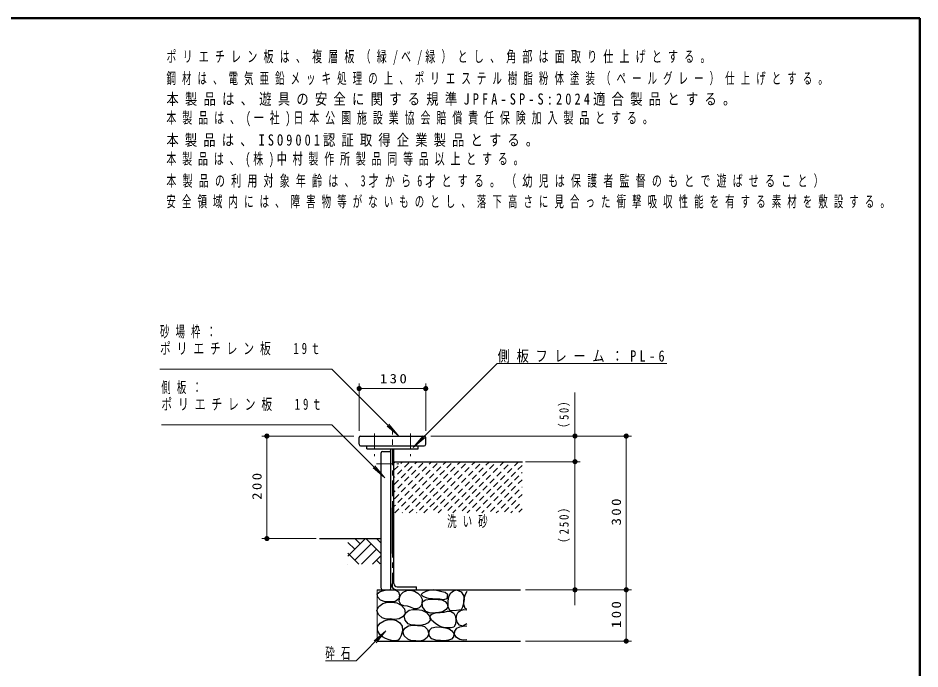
# Model space of a CAD drawing. Units: millimetres on the paper, with parts at other scales. Extents: x -385 to 0, y -19 to 267.
# Drawn here: x -176 to 0, y 140 to 267 of the extents above; entities that cross this region are included whole.
import ezdxf

# ---------------------------------------------------------------- set-up
doc = ezdxf.new("R2010")
doc.units = ezdxf.units.MM
doc.linetypes.add('USER2', pattern=[6, 3, -1, 1, -1])
doc.layers.add('LY_1', color=7, linetype='Continuous', lineweight=13)
doc.layers.add('LY_2', color=7, linetype='Continuous', lineweight=13)
doc.styles.add('ＭＳ ゴシック', font='')
doc.styles.get('ＭＳ ゴシック').set_extended_font_data('MS Gothic')

# ---------------------------------------------------------------- blocks, each defined once
blk = doc.blocks.new('filled_dot')
at = {"color": 0, "linetype": 'Continuous', "lineweight": -2, "const_width": 1.25}
blk.add_lwpolyline([(-0.625, 0, 1), (0.625, 0, 1)], format="xyb", close=True, dxfattribs=at)

msp = doc.modelspace()

# ---------------------------------------------------------------- linework, layer by layer
at = {"layer": 'LY_1'}
for p, q in [((-82.52, 199.578), (-98.896, 183.202)), ((-82.52, 199.578), (-49.431, 199.578)), ((-148.329, 198.489), (-114.762, 198.489)), ((-114.762, 198.489), (-101.714, 185.441)), ((-109.464, 186.441), (-109.464, 195.699)), ((-96.464, 186.441), (-96.464, 195.699)), ((-109.464, 194.699), (-96.464, 194.699)), ((-67.329, 180.441), (-67.329, 193.937)), ((-148.065, 187.614), (-114.762, 187.614)), ((-114.762, 187.614), (-104.453, 177.305)), ((-101.714, 185.441), (-104.012, 187.37)), ((-101.714, 185.441), (-103.642, 187.739)), ((-110.464, 185.441), (-128.462, 185.441)), ((-127.462, 165.441), (-127.462, 185.441)), ((-98.896, 183.202), (-96.967, 185.501)), ((-98.896, 183.202), (-96.598, 185.131)), ((-95.464, 185.441), (-56.329, 185.441)), ((-57.329, 185.441), (-57.329, 155.441)), ((-67.329, 183.441), (-67.329, 152.441)), ((-104.453, 177.305), (-106.382, 179.603)), ((-102.664, 180.179), (-102.559, 180.284)), ((-102.664, 178.765), (-101.852, 179.577)), ((-101.343, 180.086), (-100.987, 180.441)), ((-100.635, 179.379), (-99.787, 180.227)), ((-98.571, 180.029), (-98.159, 180.441)), ((-97.864, 179.322), (-97.015, 180.171)), ((-95.799, 179.973), (-95.33, 180.441)), ((-95.092, 179.266), (-94.243, 180.114)), ((-93.027, 179.916), (-92.502, 180.441)), ((-92.32, 179.209), (-91.471, 180.058)), ((-90.255, 179.86), (-89.674, 180.441)), ((-89.548, 179.153), (-88.699, 180.001)), ((-87.483, 179.803), (-86.845, 180.441)), ((-86.776, 179.096), (-85.928, 179.945)), ((-84.711, 179.747), (-84.017, 180.441)), ((-84.004, 179.039), (-83.156, 179.888)), ((-82.647, 180.397), (-82.603, 180.441)), ((-81.94, 179.69), (-81.188, 180.441)), ((-81.232, 178.983), (-80.384, 179.831)), ((-79.875, 180.341), (-79.774, 180.441)), ((-79.168, 179.633), (-78.36, 180.441)), ((-78.461, 178.926), (-77.664, 179.723)), ((-76.964, 180.441), (-66.329, 180.441)), ((-104.453, 177.305), (-106.752, 179.233)), ((-101.993, 178.021), (-101.145, 178.87)), ((-101.286, 177.314), (-100.437, 178.163)), ((-99.928, 178.672), (-99.08, 179.52)), ((-99.221, 177.965), (-98.373, 178.813)), ((-98.514, 177.258), (-97.666, 178.106)), ((-97.156, 178.615), (-96.308, 179.464)), ((-96.449, 177.908), (-95.601, 178.757)), ((-95.742, 177.201), (-94.894, 178.049)), ((-94.385, 178.559), (-93.536, 179.407)), ((-93.678, 177.851), (-92.829, 178.7)), ((-92.97, 177.144), (-92.122, 177.993)), ((-91.613, 178.502), (-90.764, 179.351)), ((-90.906, 177.795), (-90.057, 178.643)), ((-90.199, 177.088), (-89.35, 177.936)), ((-88.841, 178.445), (-87.992, 179.294)), ((-88.134, 177.738), (-87.285, 178.587)), ((-87.427, 177.031), (-86.578, 177.88)), ((-86.069, 178.389), (-85.221, 179.237)), ((-85.362, 177.682), (-84.513, 178.53)), ((-84.655, 176.975), (-83.806, 177.823)), ((-83.297, 178.332), (-82.449, 179.181)), ((-82.59, 177.625), (-81.742, 178.474)), ((-80.525, 178.276), (-79.677, 179.124)), ((-79.818, 177.569), (-78.97, 178.417)), ((-77.753, 178.219), (-77.664, 178.309)), ((-102.664, 177.35), (-102.502, 177.512)), ((-102.644, 175.956), (-101.795, 176.805)), ((-101.937, 175.249), (-101.088, 176.098)), ((-100.579, 176.607), (-99.73, 177.456)), ((-99.872, 175.9), (-99.023, 176.748)), ((-99.165, 175.193), (-98.316, 176.041)), ((-97.807, 176.55), (-96.958, 177.399)), ((-97.1, 175.843), (-96.251, 176.692)), ((-95.035, 176.494), (-94.187, 177.342)), ((-94.328, 175.787), (-93.48, 176.635)), ((-92.263, 176.437), (-91.415, 177.286)), ((-91.556, 175.73), (-90.708, 176.579)), ((-89.491, 176.381), (-88.643, 177.229)), ((-88.784, 175.674), (-87.936, 176.522)), ((-86.72, 176.324), (-85.871, 177.173)), ((-86.012, 175.617), (-85.164, 176.466)), ((-83.948, 176.268), (-83.099, 177.116)), ((-83.241, 175.56), (-82.392, 176.409)), ((-81.883, 176.918), (-81.034, 177.767)), ((-81.176, 176.211), (-80.327, 177.06)), ((-80.469, 175.504), (-79.62, 176.352)), ((-79.111, 176.862), (-78.263, 177.71)), ((-78.404, 176.154), (-77.664, 176.895)), ((-102.664, 174.522), (-102.446, 174.74)), ((-101.229, 174.542), (-100.381, 175.391)), ((-100.522, 173.835), (-99.674, 174.684)), ((-98.458, 174.486), (-97.609, 175.334)), ((-97.75, 173.779), (-96.902, 174.627)), ((-96.393, 175.136), (-95.544, 175.985)), ((-95.686, 174.429), (-94.837, 175.278)), ((-94.979, 173.722), (-94.13, 174.571)), ((-93.621, 175.08), (-92.772, 175.928)), ((-92.914, 174.373), (-92.065, 175.221)), ((-92.207, 173.665), (-91.358, 174.514)), ((-90.849, 175.023), (-90.001, 175.872)), ((-90.142, 174.316), (-89.293, 175.164)), ((-89.435, 173.609), (-88.586, 174.457)), ((-88.077, 174.967), (-87.229, 175.815)), ((-87.37, 174.259), (-86.522, 175.108)), ((-86.663, 173.552), (-85.814, 174.401)), ((-85.305, 174.91), (-84.457, 175.758)), ((-84.598, 174.203), (-83.75, 175.051)), ((-83.891, 173.496), (-83.043, 174.344)), ((-82.534, 174.853), (-81.685, 175.702)), ((-81.826, 174.146), (-80.978, 174.995)), ((-81.119, 173.439), (-80.271, 174.288)), ((-79.762, 174.797), (-78.913, 175.645)), ((-79.055, 174.09), (-78.206, 174.938)), ((-77.697, 175.447), (-77.664, 175.48)), ((-102.587, 173.185), (-101.739, 174.033)), ((-101.88, 172.477), (-101.031, 173.326)), ((-101.173, 171.77), (-100.324, 172.619)), ((-99.815, 173.128), (-98.967, 173.977)), ((-99.108, 172.421), (-98.26, 173.269)), ((-98.401, 171.714), (-97.552, 172.562)), ((-97.043, 173.071), (-96.195, 173.92)), ((-96.336, 172.364), (-95.488, 173.213)), ((-94.271, 173.015), (-93.423, 173.863)), ((-93.564, 172.308), (-92.716, 173.156)), ((-91.5, 172.958), (-90.651, 173.807)), ((-90.793, 172.251), (-89.944, 173.1)), ((-88.728, 172.902), (-87.879, 173.75)), ((-88.021, 172.195), (-87.172, 173.043)), ((-85.956, 172.845), (-85.107, 173.694)), ((-85.249, 172.138), (-84.4, 172.987)), ((-83.184, 172.789), (-82.336, 173.637)), ((-82.477, 172.082), (-81.628, 172.93)), ((-80.412, 172.732), (-79.564, 173.581)), ((-79.705, 172.025), (-78.857, 172.873)), ((-78.347, 173.383), (-77.664, 174.066)), ((-102.664, 171.694), (-102.389, 171.968)), ((-102.502, 170.441), (-101.682, 171.261)), ((-100.466, 171.063), (-99.617, 171.912)), ((-99.674, 170.441), (-98.91, 171.205)), ((-97.694, 171.007), (-96.845, 171.855)), ((-96.845, 170.441), (-96.138, 171.148)), ((-95.629, 171.657), (-94.781, 172.506)), ((-94.922, 170.95), (-94.073, 171.799)), ((-94.017, 170.441), (-93.366, 171.092)), ((-92.857, 171.601), (-92.009, 172.449)), ((-92.15, 170.894), (-91.302, 171.742)), ((-91.188, 170.441), (-90.595, 171.035)), ((-90.085, 171.544), (-89.237, 172.393)), ((-89.378, 170.837), (-88.53, 171.686)), ((-88.36, 170.441), (-87.823, 170.978)), ((-87.314, 171.488), (-86.465, 172.336)), ((-86.606, 170.78), (-85.758, 171.629)), ((-85.531, 170.441), (-85.051, 170.922)), ((-84.542, 171.431), (-83.693, 172.279)), ((-83.835, 170.724), (-82.986, 171.572)), ((-82.703, 170.441), (-82.279, 170.865)), ((-81.77, 171.374), (-80.921, 172.223)), ((-81.063, 170.667), (-80.214, 171.516)), ((-79.875, 170.441), (-79.507, 170.809)), ((-78.998, 171.318), (-78.149, 172.166)), ((-78.291, 170.611), (-77.664, 171.238)), ((-101.088, 170.441), (-100.975, 170.554)), ((-98.259, 170.441), (-98.203, 170.498)), ((-117.864, 165.441), (-128.462, 165.441)), ((-111.664, 161.986), (-108.209, 165.441)), ((-110.309, 163.342), (-111.664, 164.697)), ((-110.309, 161.22), (-107.127, 164.402)), ((-109.248, 164.402), (-110.287, 165.441)), ((-105.164, 162.439), (-108.166, 165.441)), ((-105.264, 164.661), (-106.044, 165.441)), ((-109.529, 160.441), (-111.664, 162.576)), ((-108.966, 160.441), (-106.066, 163.342)), ((-106.845, 160.441), (-105.164, 162.123)), ((-111.651, 160.441), (-111.664, 160.454)), ((-105.364, 160.518), (-106.066, 161.22)), ((-105.964, 145.441), (-105.964, 155.441)), ((-76.964, 155.441), (-56.329, 155.441)), ((-76.964, 155.441), (-56.329, 155.441)), ((-76.964, 155.441), (-66.329, 155.441)), ((-57.329, 155.441), (-57.329, 145.441)), ((-110.043, 141.601), (-104.221, 147.423)), ((-104.221, 147.423), (-106.519, 145.495)), ((-104.221, 147.423), (-106.15, 145.125)), ((-76.964, 145.441), (-56.329, 145.441)), ((-116.052, 141.601), (-110.043, 141.601))]:
    msp.add_line(p, q, dxfattribs=at)
at = {"layer": 'LY_1', "linetype": 'USER2'}
for p, q in [((-102.964, 155.741), (-102.964, 186.599)), ((-106.464, 185.918), (-106.464, 181.506)), ((-99.464, 185.918), (-99.464, 181.506)), ((-106.089, 180.041), (-101.7, 180.041))]:
    msp.add_line(p, q, dxfattribs=at)
at = {"layer": 'LY_1', "lineweight": 25}
for p, q in [((-109.464, 183.841), (-109.464, 185.141)), ((-109.164, 185.441), (-96.764, 185.441)), ((-96.464, 183.841), (-96.464, 185.141)), ((-109.164, 183.541), (-96.764, 183.541)), ((-107.964, 182.941), (-107.964, 183.541)), ((-97.964, 182.941), (-97.964, 183.541)), ((-107.964, 182.941), (-97.964, 182.941)), ((-105.164, 155.741), (-105.164, 182.141)), ((-104.864, 182.441), (-103.564, 182.441)), ((-103.264, 155.741), (-103.264, 182.941)), ((-102.664, 156.641), (-102.664, 182.941)), ((-102.664, 180.441), (-77.584, 180.441)), ((-102.964, 172.541), (-102.964, 171.441)), ((-102.964, 162.541), (-102.964, 171.441)), ((-117.164, 165.441), (-105.164, 165.441)), ((-105.964, 155.441), (-77.964, 155.441)), ((-102.064, 156.041), (-98.264, 156.041)), ((-98.264, 155.441), (-98.264, 156.041)), ((-105.964, 145.441), (-77.964, 145.441))]:
    msp.add_line(p, q, dxfattribs=at)
for points in [[(-103.43, 153.092), (-104.368, 153.068), (-105.264, 153.439), (-105.786, 154.016), (-105.933, 154.628), (-105.344, 155.122), (-104.372, 155.346), (-103.757, 155.409), (-103.158, 155.421), (-102.366, 155.354), (-101.745, 155.024), (-101.558, 154.406), (-101.72, 153.711), (-102.464, 153.067)], [(-98.846, 151.778), (-99.42, 152.053), (-100.036, 152.249), (-100.75, 152.333), (-101.349, 152.546), (-101.661, 153.253), (-101.547, 154.132), (-101.263, 154.615), (-100.853, 154.975), (-100.165, 155.29), (-99.416, 155.371), (-98.673, 155.184), (-98.004, 154.777), (-97.479, 154.243), (-97.161, 153.587), (-97.129, 152.927), (-97.359, 152.299), (-97.726, 151.909), (-98.202, 151.704)], [(-95.157, 153.655), (-95.658, 153.695), (-96.189, 153.823), (-96.951, 154.123), (-97.333, 154.52), (-97.02, 154.881), (-96.385, 155.19), (-95.575, 155.431), (-94.85, 155.469), (-94.117, 155.335), (-93.316, 155.134), (-92.669, 154.964), (-92.228, 154.604), (-92.368, 153.683), (-92.974, 153.501), (-93.735, 153.6), (-94.463, 153.636)], [(-89.529, 151.531), (-90.446, 151.431), (-91.164, 151.318), (-91.759, 151.382), (-92.092, 152.115), (-92.057, 153.216), (-91.926, 154.14), (-91.561, 154.876), (-91.061, 155.263), (-90.446, 155.421), (-89.554, 155.049), (-89.121, 154.361), (-88.984, 153.538), (-89.072, 152.763), (-89.306, 152.026)], [(-94.571, 150.978), (-95.548, 150.897), (-96.468, 151.229), (-97.119, 152.127), (-97.138, 153.07), (-96.484, 153.496), (-95.548, 153.628), (-94.761, 153.625), (-94.013, 153.572), (-93.299, 153.478), (-92.647, 153.181), (-92.26, 152.705), (-92.145, 152.149), (-92.504, 151.569), (-93.177, 151.173), (-93.877, 150.981)], [(-103.43, 149.746), (-104.207, 149.733), (-104.967, 149.97), (-105.706, 150.592), (-106.007, 151.407), (-105.624, 152.197), (-104.818, 152.77), (-103.931, 153.013), (-103.034, 153.017), (-102.121, 152.867), (-101.274, 152.447), (-100.625, 151.697), (-100.457, 150.837), (-100.882, 150.213), (-101.621, 149.796), (-102.537, 149.626)], [(-98.499, 148.557), (-99.199, 148.566), (-99.862, 148.805), (-100.491, 149.492), (-100.655, 150.366), (-100.312, 151.015), (-99.689, 151.456), (-98.958, 151.622), (-98.202, 151.605), (-97.234, 151.466), (-96.343, 151.035), (-95.731, 150.306), (-95.6, 149.499), (-95.986, 149.013), (-96.616, 148.681), (-97.569, 148.473)], [(-102.91, 145.509), (-103.63, 145.682), (-104.322, 145.955), (-104.921, 146.285), (-105.437, 146.748), (-105.852, 147.513), (-105.883, 148.309), (-105.386, 148.946), (-104.57, 149.375), (-103.734, 149.617), (-102.916, 149.658), (-102.142, 149.449), (-101.485, 148.986), (-101.051, 148.334), (-100.965, 147.436), (-101.225, 146.5), (-101.486, 145.982), (-101.869, 145.608), (-102.372, 145.47)], [(-93.456, 148.188), (-93.971, 148.456), (-94.488, 148.802), (-95.333, 149.492), (-95.659, 150.224), (-95.248, 150.668), (-94.543, 150.95), (-93.669, 151.035), (-92.842, 151.089), (-92.241, 151.242), (-91.642, 151.284), (-90.945, 150.866), (-90.634, 150.258), (-90.555, 149.527), (-90.646, 148.737), (-91.001, 148.16), (-91.512, 147.996), (-92.117, 147.993), (-92.805, 148.05)], [(-98.425, 145.484), (-99.22, 145.515), (-99.986, 145.806), (-100.698, 146.483), (-100.928, 147.317), (-100.531, 147.96), (-99.813, 148.383), (-98.951, 148.512), (-98.078, 148.482), (-97.375, 148.471), (-96.715, 148.308), (-96.086, 147.694), (-95.873, 146.846), (-96.198, 146.116), (-96.864, 145.608), (-97.639, 145.415)], [(-90.945, 146.933), (-91.029, 146.263), (-91.43, 145.835), (-92.005, 145.594), (-92.794, 145.507), (-93.595, 145.538), (-94.501, 145.584), (-95.297, 145.873), (-95.694, 146.373), (-95.827, 147.017), (-95.646, 147.61), (-95.241, 148.049), (-94.365, 148.244), (-93.372, 148.132), (-92.581, 148.04), (-91.866, 147.825), (-91.354, 147.442)]]:
    msp.add_lwpolyline(points, close=True, dxfattribs=at)
for points in [[(-88.439, 155.099), (-88.748, 154.547), (-88.959, 153.959), (-89.058, 153.326), (-89.059, 152.646), (-88.811, 151.877), (-88.489, 151.754)], [(-88.464, 148.83), (-89.232, 148.359), (-89.865, 148.573), (-90.347, 149.152), (-90.541, 149.861), (-90.421, 150.564), (-90.114, 151.073), (-89.653, 151.431), (-89.044, 151.574), (-88.414, 151.506)], [(-88.464, 145.708), (-89.141, 145.628), (-89.827, 145.757), (-90.453, 146.125), (-90.818, 146.699), (-90.759, 147.367), (-90.372, 147.938), (-89.791, 148.233), (-89.133, 148.359), (-88.464, 148.433)]]:
    msp.add_lwpolyline(points, dxfattribs=at)
for centre, radius, start, end in [((-109.164, 185.141), 0.3, 90, 180), ((-96.764, 185.141), 0.3, 0, 90), ((-109.164, 183.841), 0.3, 180, 270), ((-96.764, 183.841), 0.3, 270, 0), ((-104.864, 182.141), 0.3, 90, 180), ((-103.564, 182.141), 0.3, 0, 90), ((-104.864, 155.741), 0.3, 180, 270), ((-103.564, 155.741), 0.3, 270, 0), ((-102.064, 156.641), 1.2, 180, 270), ((-102.064, 156.641), 0.6, 180, 270)]:
    msp.add_arc(centre, radius, start, end, dxfattribs=at)
at = {"layer": 'LY_2', "lineweight": 50}
for p, q in [((0, 267), (-385, 267)), ((0, 0), (0, 267))]:
    msp.add_line(p, q, dxfattribs=at)

# ---------------------------------------------------------------- block references
at = {"layer": 'LY_1', "xscale": 0.4, "yscale": 0.4}
msp.add_blockref('filled_dot', (-109.464, 194.699), dxfattribs=at)
for p, rotation in [((-96.464, 194.699), 180), ((-127.462, 185.441), 270), ((-67.329, 185.441), 270), ((-57.329, 185.441), 270), ((-67.329, 180.441), 90), ((-67.329, 180.441), 90), ((-127.462, 165.441), 90), ((-67.329, 155.441), 270), ((-57.329, 155.441), 90), ((-57.329, 155.441), 270), ((-57.329, 145.441), 90)]:
    msp.add_blockref('filled_dot', p, dxfattribs=dict(at, rotation=rotation))

# ---------------------------------------------------------------- texts
at = {"layer": 'LY_1', "style": 'ＭＳ ゴシック'}
for s, insert, char_height, attachment_point in [('\\T1.62;\\W0.65;ポリエチレン板は、複層板（緑/ベ/緑）とし、角部は面取り仕上げとする。', (-147.072, 257.864), 2.199, 7), ('\\T1.64;\\W0.6;鋼材は、電気亜鉛メッキ処理の上、ポリエステル樹脂粉体塗装（ペールグレー）仕上げとする。', (-147.072, 253.864), 2.199, 7), ('\\T1.51;\\W0.8;本製品は、遊具の安全に関する規準JPFA-SP-S:2024適合製品とする。', (-147.072, 249.864), 2.199, 7), ('\\T1.59;\\W0.65;本製品は、(一社)日本公園施設業協会賠償責任保険加入製品とする。', (-147.072, 245.864), 2.199, 7), ('\\T1.5;\\W0.8;本製品は、ISO9001認証取得企業製品とする。', (-147.072, 241.864), 2.199, 7), ('\\T1.58;\\W0.65;本製品は、(株)中村製作所製品同等品以上とする。', (-147.072, 237.864), 2.199, 7), ('\\T1.62;\\W0.65;本製品の利用対象年齢は、3才から6才とする。（幼児は保護者監督のもとで遊ばせること）', (-147.072, 233.864), 2.199, 7), ('\\T1.64;\\W0.6;安全領域内には、障害物等がないものとし、落下高さに見合った衝撃吸収性能を有する素材を敷設する。', (-147.072, 229.864), 2.199, 7), ('\\T1.64;\\W0.6;砂場枠：', (-148.329, 206.939), 2.199, 1), ('\\T1.55;\\W0.7;ポリエチレン板\u300019ｔ', (-148.329, 203.639), 2.199, 1), ('\\T1.54;\\W0.8;側板フレーム：PL-6', (-82.431, 199.728), 2.199, 7), ('\\T1.33;\\W1.15;130', (-102.543, 195.699), 1.833, 8), ('\\T1.64;\\W0.6;側板：', (-148.065, 196.064), 2.199, 1), ('\\T1.55;\\W0.7;ポリエチレン板\u300019ｔ', (-148.065, 192.764), 2.199, 1), ('\\T1.64;\\W0.6;洗い砂', (-92.289, 168.703), 2.199, 4), ('\\T1.64;\\W0.6;砕石', (-116.052, 141.751), 2.199, 7)]:
    msp.add_mtext(s, dxfattribs=dict(at, insert=insert, char_height=char_height, attachment_point=attachment_point))
at = {"layer": 'LY_1', "char_height": 1.833, "attachment_point": 8, "rotation": 90, "style": 'ＭＳ ゴシック'}
for s, insert in [('\\T1.33;\\W0.8;（50）', (-68.329, 189.937)), ('\\T1.33;\\W1.15;200', (-128.462, 175.858)), ('\\T1.33;\\W1.15;300', (-58.329, 170.858)), ('\\T1.33;\\W0.85;（250）', (-68.329, 168.366)), ('\\T1.33;\\W1.15;100', (-58.329, 150.836))]:
    msp.add_mtext(s, dxfattribs=dict(at, insert=insert))

doc.saveas('drawing.dxf')
